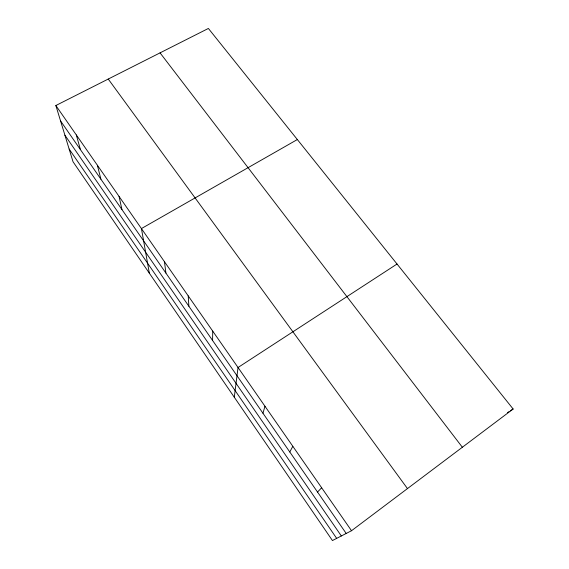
<?xml version="1.0" encoding="UTF-8"?>
<svg xmlns="http://www.w3.org/2000/svg" width="569" height="569" viewBox="0 0 569 569"><rect width="100%" height="100%" fill="white"/><g stroke="black" fill="none" stroke-linecap="round" stroke-linejoin="round"><path stroke-width="0.85" d="M212.571 340.475L212.728 331.122M234.293 397.226L238.027 367.503L397.034 264.023M262.956 413.243L264.962 406.245M289.785 451.985L292.822 446.309M317.516 492.036L321.656 487.775M351.521 530.721L513.146 409.011L208.382 28.45L55.854 105.521L73.024 161.745L332.445 540.55L351.521 530.721L55.854 105.521M507.52 412.617L508.928 411.714M510.329 410.811L513.146 409.011M297.345 139.54L141.425 228.574L149.348 273.198M160.053 52.867L462.362 447.255M108.238 79.048L407.468 488.586M60.563 120.934L346.201 533.459M64.916 135.209L341.336 535.97M69.148 149.057L336.67 538.374M76.317 134.945L80.449 149.654M97.377 165.238L100.898 179.192M119.07 196.433L121.944 209.591M164.462 261.704L165.913 273.084M188.218 295.873L188.887 306.271"/></g></svg>
